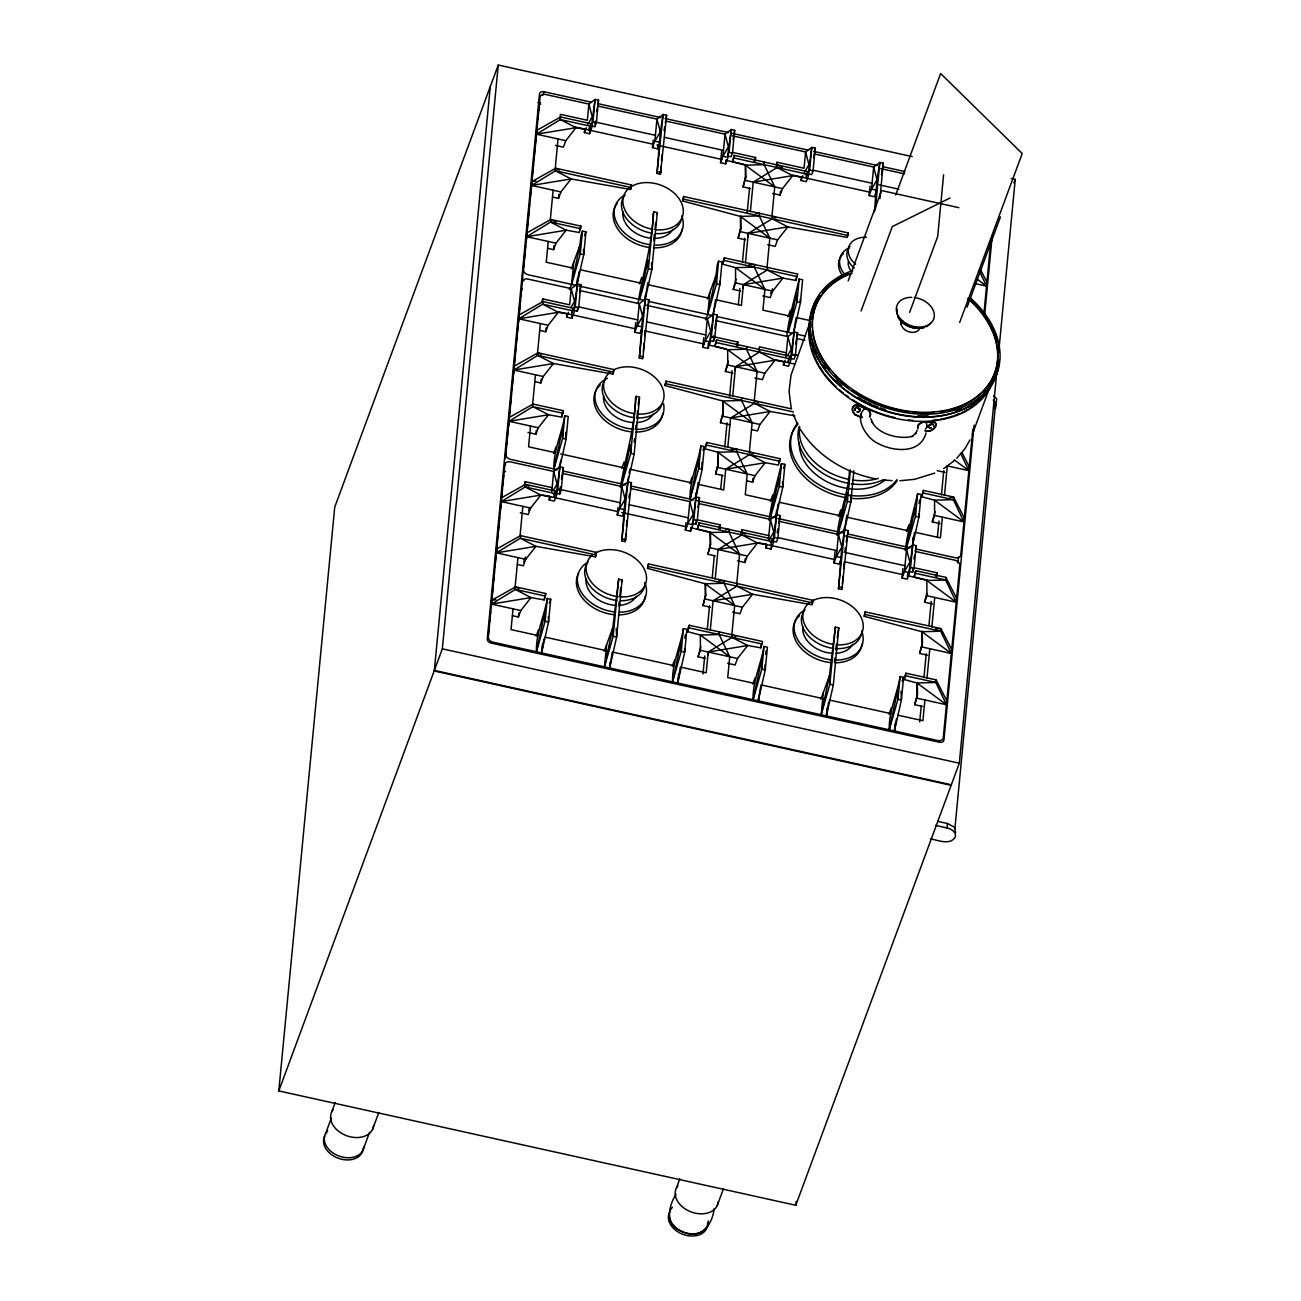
<?xml version="1.0" encoding="UTF-8"?>
<svg xmlns="http://www.w3.org/2000/svg" width="1301" height="1301" viewBox="0 0 1301 1301"><rect width="100%" height="100%" fill="white"/><g stroke="black" fill="none" stroke-linecap="round" stroke-linejoin="round"><path stroke-width="1.5" d="M926.052 432.875C920.327 454.911 891.705 451.61 876.321 442.535C866.255 437.461 854.123 417.881 864.319 409.099A4.456 3.041 33.7 0 1 866.791 409.441L858.14 405.196A7.936 5.415 33.7 0 0 852.431 407.945A7.936 5.415 33.7 0 0 855.033 414.791L861.636 417.54M559.772 494.055L561.17 490.282L563.349 467.579L559.902 466.815L556.324 493.29L559.772 494.055L560.357 486.704M577.286 311.248L578.685 307.475L580.848 284.773L577.4 284.008L573.839 310.484L577.286 311.248L577.579 307.573M594.964 126.669L596.362 122.896L598.541 100.193L595.094 99.429L591.516 125.904L594.964 126.669L595.403 121.156M621.797 540.826L625.13 499.161L627.96 481.874L631.408 482.638L625.244 541.59L621.797 540.826L627.96 481.874L621.764 486.509L619.65 508.561L617.259 515.033L622.431 516.172L624.822 509.699L619.65 508.561L625.13 499.161L621.764 486.509L562.796 473.466M639.311 358.019L642.645 316.354L645.475 299.067L648.923 299.832L642.759 358.783L639.311 358.019L645.475 299.067L639.279 303.702L637.165 325.754L634.774 332.227L639.946 333.365L642.336 326.893L637.165 325.754L642.645 316.354L639.279 303.702L580.311 290.66M625.244 541.59L625.862 533.947M626.464 526.303L626.919 520.579M656.989 173.44L660.323 131.775L663.152 114.488L666.6 115.252L660.436 174.204L656.989 173.44L663.152 114.488L656.956 119.123L654.842 141.175L652.452 147.647L657.623 148.786L660.014 142.313L654.842 141.175L660.323 131.775L656.956 119.123L597.988 106.08M643.377 351.14L643.979 343.497M644.597 335.869L645.052 330.129M660.436 174.204L661.054 166.561M661.51 160.836L661.965 155.095M695.905 524.173L697.303 520.4L699.483 497.698L696.035 496.933L692.457 523.409L695.905 524.173L696.198 520.498M713.42 341.366L714.818 337.593L716.997 314.891L713.55 314.126L709.972 340.602L713.42 341.366L713.859 335.853M838.495 588.768L841.828 547.103L844.658 529.816L848.106 530.58L841.942 589.532L838.495 588.768L844.658 529.816L838.462 534.435L836.348 556.503L833.957 562.959L839.129 564.114L840.918 559.251M842.414 583.791L843.015 576.148M843.633 568.521L844.089 562.78M844.983 551.543L845.276 547.867M874.451 211.819L877.02 179.717L879.85 162.43L883.298 163.194L879.915 198.614M912.603 572.115L914.001 568.342L916.18 545.639L912.733 544.875L909.155 571.35L912.603 572.115L912.895 568.439M727.649 156.022L731.227 129.547L734.675 130.311L732.496 153.014L731.097 156.787L727.649 156.022L729.048 152.25L731.227 129.547L725.031 134.182L722.917 156.234L720.526 162.706L725.682 163.845L728.088 157.372L722.917 156.234L728.381 146.834L725.031 134.182L666.063 121.123M773.022 541.232L776.599 514.757L780.047 515.521L777.868 538.224L776.469 541.997L773.022 541.232L774.42 537.459L776.599 514.757L770.403 519.392L768.468 539.492M790.536 358.425L794.114 331.95L797.546 332.714L795.383 355.417L793.984 359.19L790.536 358.425L791.935 354.653L794.114 331.95L787.902 336.585L785.983 356.685M808.214 173.846L811.791 147.371L815.239 148.135L813.06 170.838L811.661 174.61L808.214 173.846L809.612 170.073L811.791 147.371L805.595 151.989L804.034 168.219L777.104 162.251L776.225 165.829M434.16 670.958L951.129 785.316L795.789 1205.279L278.804 1090.921L334.731 507.114L498.25 65.05L912.229 156.624M490.282 86.614L434.355 670.405L951.34 784.779L959.309 763.215L996.664 373.338M278.804 1090.921L442.34 648.841L498.25 65.05M488.265 635.571L489.225 625.553M489.599 621.536L490.558 611.519M490.949 607.502L493.063 585.466M493.453 581.449L494.413 571.432M494.787 567.431L499.584 517.326M499.974 513.31L500.934 503.292M501.308 499.291L502.284 489.274M502.658 485.257L503.617 475.239M505.195 458.765L506.154 448.747M506.544 444.747L508.658 422.695M509.033 418.694L509.992 408.677M510.382 404.66L511.342 394.642M511.716 390.625L517.863 326.502M518.253 322.485L520.367 300.45M520.742 296.433L521.522 289.733A3.301 2.374 20.3 0 1 522.449 288.838M523.067 272.185L522.547 278.951A3.301 2.374 20.3 0 0 523.896 280.74M523.457 268.185L525.571 246.133M525.946 242.132L529.605 204.046M529.979 200.045L532.093 177.993M532.483 173.992L533.443 163.959M533.817 159.958L534.776 149.94M535.166 145.923L537.28 123.888M537.655 119.871L538.809 107.853M513.033 608.852L511.049 629.603L537.98 635.555M514.92 589.174L517.944 557.609M520.026 535.947L522.856 506.365M524.856 485.484L525.214 481.712L552.144 487.664M530.548 426.045L528.564 446.796L555.494 452.748M532.629 404.383L535.459 374.802M537.346 355.124L540.37 323.559M542.371 302.678L542.728 298.905L569.659 304.857L571.204 288.643L577.4 284.008L575.237 306.711L573.839 310.484M548.225 241.466L546.241 262.217L573.172 268.169M550.307 219.804L553.136 190.206M555.023 170.545L558.048 138.963M559.869 119.985L560.406 114.325L587.336 120.277L588.881 104.064L595.094 99.429L592.914 122.131L591.516 125.904M520.53 535.622L520.286 538.207L496.413 552.844L525.702 559.316L535.914 546.339L595.419 556.861L596.102 554.99L596.362 552.388L520.53 535.622L496.787 548.941L496.153 554.063M533.134 404.058L532.89 406.644L509.016 421.28L538.305 427.753L548.518 414.775L561.642 417.101L563.284 410.726L533.134 404.058L509.374 417.377M542.956 301.572L542.696 304.158L518.823 318.794L548.128 325.266L558.34 312.289L571.464 314.598L573.107 308.239L542.956 301.572L519.197 314.891L518.205 323.9M560.633 116.976L560.389 119.578L536.5 134.198L565.805 140.687L576.018 127.693L589.142 130.019L590.784 123.66L560.633 116.976L536.874 130.311L536.045 137.125M512.464 615.715L518.4 617.032L518.774 613.145M527.995 432.469L535.914 434.225L536.288 430.338M534.874 381.665L540.826 382.982L541.2 379.095M539.785 330.421L545.721 331.739L546.095 327.836M547.656 248.328L553.592 249.646L553.966 245.759M552.551 197.085L558.503 198.403L558.877 194.499M553.315 493.876L556.747 494.64L554.356 501.113L549.185 499.974L549.559 496.169M574.261 311.833L571.871 318.306L566.699 317.168L567.057 313.362M591.939 127.254L589.548 133.727L584.377 132.588L584.751 128.783M547.282 598.493L545.103 621.211L536.419 651.785C535.833 633.083 544.29 616.414 547.282 598.493L550.73 599.257L548.55 621.959L541.59 652.923L542.452 643.914M551.77 491.55L553.689 471.45L559.902 466.815L557.722 489.518L556.324 493.29M564.797 415.686L562.617 438.404L553.933 468.978C553.332 450.276 561.804 433.607 564.797 415.686L568.244 416.45L566.065 439.153L559.544 468.181M587.694 124.554L592.248 116.716L588.881 104.064L545.591 94.485A5.334 3.854 20.3 0 0 540.045 97.233L523.522 269.779A5.334 3.854 20.3 0 0 528.32 274.804L576.782 285.537L583.742 254.573L585.922 231.871L582.474 231.106L581.075 234.879L579.953 245.157L573.725 262.33L571.611 284.382L569.334 289.684M491.502 604.087L531.003 597.582L520.79 610.559L491.502 604.087L515.375 589.451L531.003 597.582L544.127 599.907L545.786 593.532L515.619 586.865L491.876 600.184L491.079 607.486M501.308 501.601L540.826 495.096L530.613 508.073L501.308 501.601L525.197 486.964L540.826 495.096L553.95 497.405L555.592 491.046L525.441 484.379L501.682 497.698M561.642 417.101L563.284 410.726M589.142 130.019L589.386 127.433M571.871 318.306L572.229 314.517M589.548 133.727L590.101 128.035M544.127 599.907L545.786 593.532M553.95 497.405L555.592 491.046M526.694 236.701L566.195 230.196L555.982 243.173L526.694 236.701L550.567 222.064L566.195 230.196L579.319 232.505L580.978 226.146L550.811 219.479L527.068 232.798L526.076 241.807M559.284 468.311L559.625 464.701M576.961 283.732L577.481 278.333M582.474 231.106L580.295 253.809L571.611 284.382L579.953 245.157L580.295 253.809L583.742 254.573L583.531 249.385M531.605 185.441L571.106 178.953L560.894 191.93L531.605 185.441L555.478 170.821L571.106 178.953L630.611 189.474L631.538 185.002L555.722 168.219L531.979 181.555L531.15 188.369M595.419 556.861L596.362 552.388M513.911 370.037L553.429 363.532L543.216 376.509L513.911 370.037L537.801 355.401L553.429 363.532L612.917 374.054L613.861 369.582L538.045 352.815L514.285 366.134M612.917 374.054L613.861 369.582M630.611 189.474L631.538 185.002M617.259 515.033L617.991 507.439M634.774 332.227L635.685 322.729M652.452 147.647L653.183 140.053M618.642 579.173L613.178 636.254L604.493 666.828L606.608 644.776L612.82 627.602L618.642 579.173L622.089 579.937L616.625 637.018L609.665 667.982L610.234 661.965M627.602 483.24L634.14 454.212L639.604 397.13L636.156 396.366L635.473 398.236C634.937 429.037 624.903 457.773 620.479 487.55M578.766 285.976L644.857 300.596L651.817 269.632L657.281 212.551L653.834 211.787L653.151 213.657C652.614 244.458 642.58 273.194 638.157 302.97M657.623 148.786L657.981 144.996M645.426 294.579L644.857 300.596L647.833 282.756M636.156 396.366L630.692 453.447L622.008 484.021L630.335 444.796L630.692 453.447L634.14 454.212M653.834 211.787L648.37 268.868L639.685 299.441L648.012 260.216L648.37 268.868L651.817 269.632L651.525 262.704M731.812 635.132L734.642 605.534L724.055 583.287L705.223 583.791L647.54 568.374L648.483 563.918L813.06 600.33L812.117 604.786L752.612 594.264L736.984 586.149L713.111 600.769L710.265 630.367M749.327 452.325L752.157 422.727L741.57 400.48L722.738 400.984L665.055 385.568L665.998 381.112L791.675 408.921M767.005 267.746L769.834 238.148L759.247 215.901L740.415 216.405L682.732 200.988L683.675 196.532L848.252 232.944L847.309 237.4L787.804 226.878L772.176 218.763L748.303 233.383L747.88 236.798M647.54 568.374L648.483 563.918M665.055 385.568L665.998 381.112M682.732 200.988L683.675 196.532M685.334 530.092L687.725 523.62L692.896 524.758L690.506 531.231L685.334 530.092L686.05 522.498M702.833 347.286L705.24 340.813L710.395 341.952L708.004 348.424L702.833 347.286L703.743 337.788M720.526 162.706L721.616 151.306M683.415 628.611L681.252 651.313L672.568 681.887C671.966 663.185 680.423 646.532 683.415 628.611L686.863 629.375L684.7 652.077L677.723 683.041L678.585 674.032M700.93 445.804L698.751 468.506L690.067 499.08C689.481 480.378 697.938 463.725 700.93 445.804L704.378 446.568L702.198 469.271L695.677 498.299L698.214 482.395M648.223 301.328L712.915 315.655L719.876 284.691L722.055 261.989L718.607 261.225L717.209 264.997L716.087 275.275L709.858 292.449L707.744 314.5L705.467 319.802M690.506 531.231L690.864 527.442M708.004 348.424L708.557 342.732M725.682 163.845L726.056 160.039M695.417 498.429L695.937 493.014M692.457 523.409L693.856 519.636L696.035 496.933L689.839 501.568L687.725 523.62L693.205 514.22L689.839 501.568L630.871 488.525M709.972 340.602L711.371 336.829L713.55 314.126L707.337 318.761L705.24 340.813L710.704 331.413L707.337 318.761L646.418 305.28M718.607 261.225L716.444 283.927L707.744 314.5L716.087 275.275L716.444 283.927L719.876 284.691L719.746 281.227M754.678 683.497L727.747 677.545L729.731 656.777L719.144 634.53L700.328 635.034L687.595 631.635L687.839 629.034L689.237 625.261L762.484 641.474L760.841 647.833L747.717 645.507L732.073 637.392L708.199 652.012L707.777 655.428M736.724 583.889L739.553 554.291L728.967 532.044L710.135 532.548L697.417 529.149L699.06 522.774L772.29 538.972L770.647 545.347L757.524 543.021L741.895 534.906L718.022 549.526L715.176 579.124M772.192 500.69L745.262 494.738L747.246 473.971L736.659 451.723L717.827 452.228L705.109 448.829L706.752 442.454L779.982 458.668L779.738 461.253L778.34 465.026L765.216 462.701L749.587 454.586L725.714 469.206L723.714 489.973L698.718 484.444M754.238 401.082L757.068 371.484L746.481 349.237L727.649 349.741L714.916 346.342L716.575 339.968L789.805 356.165L788.162 362.54L775.038 360.214L759.394 352.099L735.52 366.719L735.114 370.135M789.87 316.11L762.939 310.158L764.923 289.391L754.336 267.144L735.52 267.648L722.787 264.249L723.031 261.647L724.429 257.874L797.676 274.072L796.033 280.447L782.909 278.121L767.265 270.006L743.391 284.626L742.969 288.041M771.916 216.503L774.745 186.905L764.159 164.658L745.327 165.162L732.609 161.763L734.252 155.388L807.482 171.586L805.839 177.961L792.716 175.635L777.087 167.52L753.214 182.14L750.368 211.738M687.595 631.635L689.237 625.261M697.417 529.149L699.06 522.774M705.109 448.829L706.752 442.454M714.916 346.342L716.575 339.968M722.787 264.249L724.429 257.874M732.609 161.763L734.252 155.388M705.5 658.42L698.052 656.777L700.816 646.418M710.411 607.177L702.963 605.534L705.727 595.159L705.516 583.19M715.322 555.934L707.874 554.275L710.639 543.916L710.427 531.946M723.014 475.613L715.566 473.971L718.331 463.611L718.119 451.626M729.78 424.776L720.461 422.727L723.242 412.352L723.031 400.383M732.837 373.127L725.373 371.468L728.137 361.109M740.692 291.034L733.244 289.391L736.008 279.016M745.603 239.791L738.155 238.132L740.919 227.773L740.708 215.803M750.514 188.547L743.066 186.889L745.831 176.529L745.619 164.56M705.727 595.159L702.963 605.534M710.639 543.916L707.874 554.275M718.331 463.611L715.566 473.971M723.242 412.352L720.461 422.727M740.919 227.773L738.155 238.132M745.831 176.529L743.066 186.889M702.995 673.999L704.719 655.932M707.224 629.814L709.533 605.713M712.232 577.611L714.347 555.511M720.705 489.176L722.039 475.125M724.738 447.007L727.048 422.906M729.552 396.805L732.04 370.704M738.383 304.597L739.911 288.529M742.416 262.428L744.725 238.327M747.229 212.226L749.539 188.125M720.022 528.661L720.38 524.872L697.303 519.782M727.779 447.56L730.609 417.963L754.499 403.343L754.743 400.741L758.223 402.546M732.691 396.317L735.52 366.719L775.038 360.214L764.825 373.208L762.435 379.664L754.97 378.022M737.521 345.855L737.895 342.065L712.883 336.536M745.457 262.981L748.303 233.383L787.804 226.878L777.591 239.872L775.201 246.328L767.753 244.686M755.198 161.259L755.572 157.486L732.496 152.38M719.144 634.53L719.404 631.944M724.055 583.287L724.299 580.685L718.656 580.848M728.967 532.044L729.21 529.442L725.454 529.556M736.659 451.723L736.903 449.138L731.26 449.284M741.57 400.48L741.814 397.878M746.481 349.237L746.725 346.635M754.336 267.144L754.596 264.542L748.937 264.705M759.247 215.901L759.491 213.299L755.735 213.413M764.159 164.658L764.403 162.056M741.554 533.426L741.912 529.637L768.842 535.605M759.068 350.619L759.426 346.83L786.357 352.799M776.746 166.024L777.104 162.251M732.073 637.392L732.317 634.79L735.797 636.596M736.984 586.149L737.228 583.547M741.895 534.906L742.139 532.304L745.619 534.109M749.587 454.586L749.831 451.984L753.312 453.789M759.394 352.099L759.654 349.497M767.265 270.006L767.509 267.404M772.176 218.763L772.42 216.161L775.9 217.966M777.087 167.52L777.331 164.918L782.535 167.634M737.456 560.829L744.92 562.471L745.294 558.584M747.018 480.931L752.612 482.167L752.986 478.264M772.648 193.442L780.112 195.085L780.486 191.198M770.013 541.818L773.461 542.582L771.054 549.055L765.882 547.916L766.256 544.111M790.959 359.775L788.569 366.248L783.397 365.109L783.771 361.304M805.205 174.432L808.637 175.196L806.246 181.668L801.074 180.514L801.449 176.725M763.98 646.434L761.801 669.137L753.116 699.71C752.531 681.008 760.987 664.356 763.98 646.434L767.427 647.199L765.248 669.901L758.288 700.865L758.629 697.255M778.112 504.186L775.803 518.058L782.763 487.094L784.942 464.392L781.494 463.628C777.104 482.508 771.444 501.178 769.119 520.433M716.884 316.533L793.48 333.463L800.44 302.515L802.619 279.813L799.172 279.048C794.781 297.929 789.138 316.598 786.796 335.853M760.841 647.833L761.085 645.247M788.162 362.54L788.406 359.938M796.033 280.447L796.277 277.861M771.054 549.055L771.428 545.249M775.981 516.253L776.486 510.838M781.494 463.628L779.315 486.33L770.631 516.904L778.974 477.678L779.315 486.33L782.763 487.094L782.551 481.907M799.172 279.048L796.993 301.751L788.308 332.324L796.651 293.099L796.993 301.751L800.44 302.515L800.31 299.051M833.957 562.959L835.047 551.575M876.11 191.865L874.321 196.727L869.149 195.573L870.06 186.092M835.34 627.115L829.875 684.196L821.191 714.769L823.305 692.717L829.518 675.544L835.34 627.115L838.787 627.879L833.323 684.96L826.363 715.908L827.127 707.89M849.504 470.36C848.528 492.803 839.08 513.375 837.177 535.492M844.056 531.101L844.447 527.1M850.399 469.905L847.39 501.389L838.706 531.963L847.032 492.737L847.39 501.389L850.838 502.153L844.3 531.166L846.837 515.277M875.329 209.672L879.85 162.43L873.654 167.048L871.54 189.117L869.149 195.573M853.846 470.653L850.838 502.153L850.545 495.226M795.789 1205.279L796.163 1201.278M951.34 653.476L921.921 631.717L922.051 646.987L951.34 653.476L940.753 631.229L921.921 631.717L864.238 616.316L865.181 611.86L941.013 628.627L951.714 649.589M864.238 616.316L865.181 611.86M902.032 578.018L904.423 571.562L909.594 572.7L907.204 579.173L902.032 578.018L902.943 568.537M917.563 427.622L918.23 425.671A8.684 5.139 -20 0 1 921.157 423.02L922.718 422.37M900.113 676.553L897.95 699.255L889.266 729.828C888.664 711.127 897.137 694.458 900.113 676.553L903.561 677.317L901.398 700.019L894.421 730.967L895.121 723.763M912.375 546.225L918.896 517.213L921.075 494.51L917.628 493.746C913.237 512.627 907.594 531.296 905.252 550.551M943.599 174.838L937.696 236.489L909.61 312.403M907.382 577.27L907.74 573.481M912.635 540.956L912.977 537.362M909.155 571.35L910.554 567.578L912.733 544.875L906.537 549.494L904.423 571.562L909.903 562.162L906.537 549.494L845.601 536.028M917.628 493.746L915.449 516.448L906.764 547.022L915.107 507.78L915.449 516.448L918.896 517.213L918.766 513.749M946.445 704.719L917.026 682.976L917.14 698.247L946.445 704.719L935.842 682.472L917.026 682.976L904.293 679.577L905.935 673.202L936.102 679.87L946.803 700.832M956.251 602.233L926.832 580.474L926.962 595.744L956.251 602.233L945.664 579.986L926.832 580.474L914.115 577.075L915.758 570.716L945.908 577.384L956.625 598.346M963.943 521.912L934.525 500.169L934.655 515.44L963.943 521.912L953.357 499.665L934.525 500.169L921.807 496.771L923.45 490.396L953.6 497.063L964.317 518.026M904.293 679.577L905.935 673.202M914.115 577.075L915.758 570.716M921.807 496.771L923.45 490.396M922.669 706.459L914.749 704.703L917.514 694.344L917.303 682.375M927.58 655.216L919.661 653.46L922.425 643.101L922.214 631.131M932.492 603.973L924.572 602.217L926.735 593.467M940.184 523.653L932.264 521.896L935.029 511.537M917.514 694.344L914.749 704.703M922.425 643.101L919.661 653.46M919.693 721.941L921.238 705.874M923.921 677.756L926.231 653.655M928.93 625.537L931.24 601.436M937.403 537.118L938.932 521.05M941.436 494.949L943.745 470.848M924.897 699.954L922.913 720.705L897.901 715.176M926.962 678.309L929.808 648.711M931.874 627.066L934.72 597.468M936.72 576.587L937.078 572.814L914.001 567.708M942.412 517.148L940.412 537.898L915.416 532.369M944.477 495.502L947.323 465.904L968.855 470.669L960.707 453.545M936.102 679.87L935.842 682.472L905.691 675.804M945.908 577.384L945.664 579.986L915.514 573.302M957.926 563.04L958.512 556.991M972.823 429.281L960.772 554.99A5.334 3.854 20.3 0 1 955.243 557.739L915.871 549.038M983.898 313.704L991.069 238.782M974.107 425.118L943.941 739.944A4.456 3.204 20.3 0 1 939.322 742.22L491.274 643.117A4.456 3.204 20.3 0 1 487.273 638.921L539.476 94.046A4.456 3.204 20.3 0 1 544.094 91.753L591.679 102.275M984.532 316.143L992.273 235.416M930.491 838.852C937.891 840.137 950.055 845.634 955.308 837.063C956.658 832.103 951.177 828.802 947.03 827.94L947.453 823.517L937.826 821.386M998.794 351.124L1015.235 179.408L1011.267 178.53M954.885 828.737L995.444 405.229L993.98 402.025M653.704 240.62L654.37 234.587M655.037 228.537L655.704 222.487M634.156 442.129L634.53 438.713M635.587 429.232L636.026 425.216M636.921 417.149L637.588 411.1M638.254 405.05L638.921 399M618.739 606.006L619.178 601.973M619.845 595.923L620.74 587.857M684.911 638.287L685.285 634.855M765.655 654.403L766.029 650.972M834.543 661.998L834.998 657.964M835.876 649.898L836.543 643.865M837.21 637.815L838.787 627.879M919.108 503.422L919.498 499.991M535.67 141.012L536.305 135.906M513.082 376.851L514.09 367.841M508.187 428.094L508.805 422.971M500.478 508.415L501.113 503.292M995.444 405.229L994.322 408.303M955.731 832.64L954.349 827.176L947.453 823.517M596.639 111.723L597.273 107.885M597.907 104.031L598.541 100.193M579.595 292.465L580.848 284.773M561.447 479.11L563.349 467.579M664.079 130.62L664.713 126.782M665.348 122.928L666.6 115.252M647.345 309.443L648.923 299.832M628.887 498.007L629.521 494.169M630.465 488.395L631.408 482.638M733.097 139.906L734.675 130.311M714.786 328.34L716.997 314.891M697.905 507.309L699.483 497.698M813.662 157.73L815.239 148.135M795.659 344.245L797.546 332.714M777.201 532.808L777.835 528.97M778.779 523.197L780.047 515.521M881.411 174.708L883.298 163.194M846.219 542.094L848.106 530.58M913.969 559.072L914.603 555.234M915.237 551.396L916.18 545.639M576.782 285.537L579.091 271.665M559.43 468.132L560.764 460.212M541.59 652.923L543.899 639.051M627.83 481.207L628.497 477.256M629.147 473.288L629.814 469.319M609.665 667.982L612.299 652.126M712.915 315.655L715.566 299.799M677.723 683.041L680.374 667.185M793.48 333.463L796.131 317.623M758.288 700.865L760.939 685.009M826.363 715.908L828.672 702.052M912.603 544.208L914.587 532.32M894.421 730.967L896.405 719.095M553.933 468.978L562.26 429.737L562.617 438.404L566.065 439.153L565.789 432.225M536.419 651.785L544.761 612.543L545.103 621.211L548.55 621.959L548.339 616.772M604.493 666.828L612.82 627.602L613.178 636.254L616.625 637.018L616.267 628.367M690.067 499.08L698.409 459.855L698.751 468.506L702.198 469.271L701.922 462.343M672.568 681.887L680.895 642.661L681.252 651.313L684.7 652.077L684.554 648.614M753.116 699.71L761.459 660.485L761.801 669.137L765.248 669.901L765.037 664.713M821.191 714.769L829.518 675.544L829.875 684.196L833.323 684.96M889.266 729.828L897.592 690.587L897.95 699.255L901.398 700.019L901.04 691.351M927.093 426.565L926.426 422.809A4.456 2.635 -20 0 0 924.409 422.175L933.402 421.817A7.936 4.7 -20 0 1 935.777 426.354A7.936 4.7 -20 0 1 929.516 431.233L926.247 431.151M541.85 302.466L542.728 298.905M524.336 485.273L525.214 481.712M741.033 533.215L741.912 529.637M676.032 1194.22C667.885 1207.23 664.811 1225.444 682.293 1231.738C700.458 1239.902 711.891 1226.534 714.2 1208.596M707.565 1226.567L708.443 1220.858M917.059 430.241L915.628 433.753L916.213 432.696L911.92 436.632L912.847 436.144C901.869 439.819 878.614 435.217 872.077 421.914L872.564 422.858L870.759 418.564M656.598 214.421L657.281 212.551M621.406 581.807L622.089 579.937M542.761 95.347L544.094 91.753M565.805 140.687L563.414 147.159L555.478 145.403M558.503 198.403L560.894 191.93M584.377 132.588L586.182 127.726M553.592 249.646L555.982 243.173M579.579 229.919L580.978 226.146M545.721 331.739L548.128 325.266M571.334 268.803L573.725 262.33M584.523 235.644L585.922 231.871M540.826 382.982L543.216 376.509M566.699 317.168L568.504 312.321M571.708 312.012L573.107 308.239M535.914 434.225L538.305 427.753M528.596 510.642L529.783 507.423M530.613 508.073L528.222 514.545L520.302 512.789M553.657 453.382L556.047 446.91M523.685 561.902L525.474 557.039M525.702 559.316L523.311 565.789L517.359 564.471M549.185 499.974L550.388 496.738M331.722 1111.867L335.186 1102.5M639.409 283.862L641.8 277.389M325.396 1134.147L331.381 1117.966M518.4 617.032L520.79 610.559M536.142 636.189L538.533 629.717M549.331 603.03L550.73 599.257M362.914 1150.328L369.549 1132.358M372.525 1129.463L378.77 1112.599M621.715 468.441L624.122 461.969M707.468 298.921L709.858 292.449M733.244 289.391L735.634 282.919L735.52 267.648L764.923 289.391M604.217 651.248L606.608 644.776M780.112 195.085L782.503 188.629L792.716 175.635L753.214 182.14M725.373 371.468L727.763 365.012L727.649 349.741L757.068 371.484M801.074 180.514L802.88 175.668M689.79 483.5L692.181 477.028M702.979 450.341L704.378 446.568M770.664 293.684L772.452 288.838M716.396 299.864L741.407 305.393L743.391 284.626L782.909 278.121L772.68 291.115L770.29 297.587L762.841 295.929M788.032 316.745L790.423 310.272M794.846 415.832L770.127 411.458L759.914 424.451L757.524 430.924L751.929 429.688M783.397 365.109L785.202 360.247M672.275 666.307L674.666 659.835M809.775 323.022L791.024 375.078L789.04 391.341L791.171 407.75M752.612 482.167L755.003 475.694L765.216 462.701L725.714 469.206M847.553 234.798L848.252 232.944M698.052 656.777L700.442 650.305L700.328 635.034L729.731 656.777M778.6 462.44L779.982 458.668M848.187 280.902L881.59 190.58L958.853 207.672M744.92 562.471L747.311 556.015L757.524 543.021L718.022 549.526M770.355 501.324L772.745 494.852M783.544 468.165L784.942 464.392M713.111 600.769L752.612 594.264L742.399 607.258L740.009 613.73L732.561 612.072M895.706 194.987L940.639 73.523L1022.196 153.534L959.699 322.453M765.882 547.916L767.086 544.68M861.067 311.02L892.275 226.618L949.958 198.028M681.204 667.25L706.215 672.78L708.199 652.012L747.717 645.507L737.488 658.501L735.098 664.974L727.649 663.315M752.84 684.131L755.231 677.658M838.413 516.383L840.82 509.911M812.361 602.2L813.06 600.33M820.915 699.19L823.305 692.717M967.05 307.199L1000.469 216.877M1013.902 183.002L1015.235 179.408M906.488 531.442L908.879 524.97M676.374 1188.106L679.838 1178.739M932.264 521.896L934.655 515.44M972.416 434.192L990.142 386.251M924.572 602.217L926.962 595.744M888.973 714.249L891.38 707.777M902.162 681.09L903.561 677.317M717.176 1205.718L723.421 1188.838M753.995 160.917L755.572 157.486M736.317 345.497L737.895 342.065M718.803 528.304L720.38 524.872M935.517 576.229L937.078 572.814M708.086 1224.713C700.296 1241.626 671.381 1232.99 669.153 1216.093M969.977 439.884L964.968 448.682L956.755 458.277M570.928 307.556L574.57 301.295L571.204 288.643L527.913 279.065A5.334 3.854 20.3 0 0 522.368 281.813L505.845 454.358A5.334 3.854 20.3 0 0 510.642 459.399L557.381 469.726M553.413 490.363L557.056 484.102L553.689 471.45L510.399 461.871A5.334 3.854 20.3 0 0 504.853 464.62L488.33 637.165A5.334 3.854 20.3 0 0 493.128 642.206L937.728 740.545A5.334 3.854 20.3 0 0 943.274 737.797L959.796 565.252A5.334 3.854 20.3 0 0 954.999 560.227L915.644 551.51M804.392 172.48L808.946 164.658L805.595 151.989L732.187 135.759M787.625 355.498L791.268 349.237L787.902 336.585L716.477 320.778M769.2 539.866L773.753 532.044L770.403 519.392L698.979 503.585M995.915 404.367L996.729 399.017L993.688 395.683M995.493 408.79L996.306 403.44L993.265 400.09M926.702 427.444L925.385 429.151M858.14 405.196L867.035 409.311A3.757 2.586 26.7 0 1 869.149 410.628L869.621 411.23A8.668 5.985 26.7 0 1 870.645 414.612L869.881 416.548M855.033 414.791L855.196 414.547A7.92 5.318 40.5 0 1 852.773 407.441A7.92 5.318 40.5 0 1 858.302 404.92M869.556 417.036L870.336 415.1A8.684 5.936 33.7 0 0 869.377 411.604L868.32 410.352M670.048 1210.385L672.357 1207.23M954.072 460.83L943.632 468.588M934.687 473.092L914.684 479.305L899.804 480.752M931.126 424.305L930.085 424.663L932.069 424.126A2.748 1.529 -25.5 0 1 932.915 424.24M536.5 134.198L576.018 127.693L560.389 119.578L590.54 126.246M518.823 318.794L558.34 312.289L542.696 304.158L572.863 310.825M509.016 421.28L548.518 414.775L532.89 406.644L563.04 413.311M730.609 417.963L770.127 411.458L754.499 403.343M496.413 552.844L535.914 546.339L520.286 538.207L596.102 554.99M531.979 181.555L535.914 181.034M491.876 600.184L495.811 599.663M933.402 421.817L924.198 421.931A3.757 2.326 -14.1 0 0 921.742 422.24L920.994 422.581A8.668 5.383 -14.1 0 0 918.018 425.069L917.888 428.94M930.8 430.306A7.92 4.423 -25.5 0 1 929.418 430.94L924.8 430.891M949.844 497.161L953.6 497.063L953.357 499.665L923.206 492.998M935.354 628.773L941.013 628.627L940.753 631.229L864.937 614.446M892.079 480.654L883.005 479.955M929.223 427.606L930.069 427.753A2.748 1.529 -25.5 0 0 931.061 427.59M597.614 103.592L661.054 117.627M665.022 118.505L728.462 132.539M732.43 133.418L807.775 150.07M813.71 151.388L877.15 165.422M883.103 166.739L904.911 171.569M814.686 154.006L873.654 167.048L877.02 179.717L871.54 189.117L876.711 190.255M880.793 168.626L904.374 173.846M594.476 121.855L655.411 135.337M664.502 137.353L723.47 150.396M813.141 170.22L872.109 183.278M879.232 184.856L898.893 189.198M592.914 122.131L596.362 122.896M729.048 152.25L732.496 153.014M809.612 170.073L813.06 170.838M734.008 157.99L807.238 174.188M574.001 126.734L583.873 128.929M589.792 130.23L652.956 144.2M656.907 145.078L722.039 159.486M725.991 160.365L743.749 164.284M792.683 175.115L802.554 177.294M806.49 178.172L869.653 192.141M782.503 188.629L745.457 180.432L745.327 165.162L774.745 186.905M657.688 171.569L661.136 172.334M631.294 187.588L555.478 170.821L555.722 168.219L559.202 170.041M683.432 199.134L847.992 235.53M777.591 239.872L740.545 231.676L740.415 216.405L769.834 238.148M974.791 283.488L986.532 286.09L979.214 270.689M580.718 228.732L550.567 222.064L550.811 219.479L556.031 222.178M724.185 260.476L797.415 276.674M735.634 282.919L772.68 291.115M580.327 269.762L641.832 283.358M647.784 284.675L709.305 298.287M797.025 317.688L808.929 320.322M797.399 334.341L805.254 336.065M797.009 338.585L804.864 340.325M578.75 306.873L637.718 319.916M646.825 321.932L705.793 334.975M793.496 354.376L797.415 355.238M575.237 306.711L578.685 307.475M711.371 336.829L714.818 337.593M791.935 354.653L795.383 355.417M716.314 342.57L789.561 358.767M558.308 311.752L568.163 313.948M572.115 314.809L635.278 328.779M645.15 330.974L704.361 344.066M708.313 344.944L726.072 348.863M775.006 359.694L782.893 361.434M788.813 362.751L794.732 364.052M727.763 365.012L764.825 373.208M640.011 356.149L643.458 356.913M613.617 372.184L537.801 355.401L538.045 352.815L541.509 354.62M665.738 383.714L793.382 411.945M759.914 424.451L722.868 416.255L722.738 400.984L752.157 422.727M937.175 470.653L945.095 472.409M875.459 478.817C845.325 473.027 816.686 455.643 800.343 429.314M706.508 445.056L779.738 461.253M755.003 475.694L717.957 467.498L717.827 452.228L747.246 473.971M560.65 453.903L624.155 467.937M630.107 469.254L691.628 482.866M779.348 502.267L840.853 515.879M846.805 517.196L908.326 530.808M563.073 470.995L625.456 484.785M630.546 485.923L693.514 499.844M697.222 500.674L774.079 517.668M777.77 518.481L842.479 532.808M848.366 534.109L910.212 547.786M779.494 521.392L838.462 534.435L841.828 547.103L836.348 556.503L841.519 557.641M559.284 489.241L620.219 502.723M629.31 504.739L688.278 517.782M777.949 537.622L836.917 550.665M844.04 552.242L904.976 565.724M557.722 489.518L561.17 490.282M693.856 519.636L697.303 520.4M774.42 537.459L777.868 538.224M910.554 567.578L914.001 568.342M555.348 493.632L525.197 486.964L525.441 484.379L528.922 486.184M698.816 525.376L772.046 541.574M542.761 494.998L550.665 496.754M554.6 497.616L617.764 511.586M621.715 512.464L686.847 526.872M690.798 527.751L710.541 532.109M757.491 542.501L767.362 544.68M771.314 545.558L834.461 559.528M844.333 561.707L903.561 574.814M907.496 575.676L927.239 580.051M747.311 556.015L710.265 547.819L710.135 532.548L739.553 554.291M622.496 538.956L625.944 539.72M839.194 586.897L842.641 587.662M648.24 566.52L812.8 602.916M742.399 607.258L705.353 599.062L705.223 583.791L734.642 605.534M545.526 596.118L515.375 589.451L515.619 586.865L519.099 588.67M688.993 627.863L762.223 644.06M700.442 650.305L737.488 658.501M545.135 637.148L606.64 650.744M612.592 652.061L674.113 665.673M761.833 685.074L823.338 698.686M829.29 700.003L890.811 713.615M442.34 648.841L959.309 763.215M935.468 825.371L947.03 827.94M862.189 417.523L855.196 414.547M857.554 407.685L859.18 409.002A2.748 1.87 33.7 0 1 857.863 411.848M976.726 278.837L986.532 286.09M954.153 459.79L968.855 470.669M861.847 417.198L860.546 413.832M980.661 269.974L986.906 282.187M962.09 452.813L969.229 466.783M797.123 423.28L793.122 414.092M504.821 462.782L504.869 463.53A3.301 2.374 20.3 0 0 505.601 464.782M995.493 375.42A97.12 69.978 20.3 0 1 993.346 380.477M992.663 381.844A97.12 69.978 20.3 0 1 989.459 387.113M987.622 389.617A97.12 69.978 20.3 0 1 985.621 392.04M981.165 396.577A97.12 69.978 20.3 0 1 976.124 400.708M974.774 401.667A97.12 69.978 20.3 0 1 971.977 403.505M961.211 409.018A97.12 69.978 20.3 0 1 956.17 410.905M928.117 415.816A97.12 69.978 20.3 0 1 918.051 415.718M885.33 409.587A97.12 69.978 20.3 0 1 880.175 407.815M877.85 406.92A97.12 69.978 20.3 0 1 873.443 405.115M871.979 404.481A97.12 69.978 20.3 0 1 867.686 402.464M866.255 401.765A97.12 69.978 20.3 0 1 863.457 400.318M862.075 399.57A97.12 69.978 20.3 0 1 857.993 397.228M841.698 385.633A97.12 69.978 20.3 0 1 835.795 380.282M825.582 368.736A97.12 69.978 20.3 0 1 823.387 365.711M811.922 312.289A97.12 69.978 20.3 0 1 815.19 303.735M996.582 372.362A97.12 69.978 20.3 0 1 994.484 377.778M993.834 379.16A97.12 69.978 20.3 0 1 992.11 382.396M991.638 383.193A97.12 69.978 20.3 0 1 989.053 387.048M986.109 390.707A97.12 69.978 20.3 0 1 983.963 393.032M810.734 320.03A97.12 69.978 20.3 0 1 811.125 316.956M811.548 314.533A97.12 69.978 20.3 0 1 812.409 310.955M812.849 309.492A97.12 69.978 20.3 0 1 814.898 304.076M815.678 302.401A97.12 69.978 20.3 0 1 817.89 298.368M822.785 291.57A97.12 69.978 20.3 0 1 847.813 273.877M970.351 299.897A97.12 69.978 20.3 0 1 989.557 323.364M990.435 324.925A97.12 69.978 20.3 0 1 993.525 331.267M994.208 332.861A97.12 69.978 20.3 0 1 997.314 342.505M998.29 347.334A97.12 69.978 20.3 0 1 998.859 352.116M997.965 367.028A97.12 69.978 20.3 0 1 997.103 370.606M914.196 297.522A19.58 14.116 20.3 0 1 932.671 321.038A19.58 14.116 20.3 0 1 900.438 318.778A19.58 14.116 20.3 0 1 911.725 297.344M930.329 323.266A18.279 13.173 20.3 0 1 926.084 326.746M924.23 327.51A18.279 13.173 20.3 0 1 920.067 328.372M917.823 328.437A18.279 13.173 20.3 0 1 897.625 316.045M897.039 314.24A18.279 13.173 20.3 0 1 897.072 308.939M919.596 328.811A9.79 7.058 20.3 0 1 907.513 331.3A9.79 7.058 20.3 0 1 901.642 321.087M927.548 325.624A18.035 12.994 20.3 0 1 925.922 326.584M924.1 327.332A18.035 12.994 20.3 0 1 919.986 328.177M917.774 328.259A18.035 12.994 20.3 0 1 897.853 316.029M896.991 312.451A18.035 12.994 20.3 0 1 897.007 310.711M901.04 322.859A9.709 6.993 20.3 0 1 902.683 320.615M900.666 323.884A9.709 6.993 20.3 0 1 902.309 321.64M968.009 298.758A95.558 68.855 20.3 0 1 952.576 409.067M950.836 409.555A95.558 68.855 20.3 0 1 947.274 410.433M945.469 410.823A95.558 68.855 20.3 0 1 939.924 411.799M934.232 412.466A95.558 68.855 20.3 0 1 912.473 412.238M908.944 411.815A95.558 68.855 20.3 0 1 892.291 408.465M890.795 408.042A95.558 68.855 20.3 0 1 880.403 404.627M878.939 404.058A95.558 68.855 20.3 0 1 863.425 396.821M862.075 396.073A95.558 68.855 20.3 0 1 852.952 390.398M848.041 386.869A95.558 68.855 20.3 0 1 840.413 380.526M838.966 379.193A95.558 68.855 20.3 0 1 834.852 375.111M829.827 369.419A95.558 68.855 20.3 0 1 824.346 362.003M823.37 360.491A95.558 68.855 20.3 0 1 819.045 352.782M818.296 351.221A95.558 68.855 20.3 0 1 813.873 338.602M813.515 337.008A95.558 68.855 20.3 0 1 812.507 330.698M812.263 327.576A95.558 68.855 20.3 0 1 812.312 321.396M812.426 319.867A95.558 68.855 20.3 0 1 852.204 273.194M998.241 368.118A97.9 70.547 20.3 0 1 875.98 407.311A97.9 70.547 20.3 0 1 819.126 295.929M822.086 292.237A97.9 70.547 20.3 0 1 825.403 288.757M999.087 360.361A97.9 70.547 20.3 0 1 998.501 366.589M969.668 297.36A97.851 70.498 20.3 0 1 969.343 404.042A97.851 70.498 20.3 0 1 830.233 372.167A97.851 70.498 20.3 0 1 852.789 270.575M968.204 298.222A95.558 68.855 20.3 0 1 969.359 401.602A95.558 68.855 20.3 0 1 834.608 374.103A95.558 68.855 20.3 0 1 849.114 273.926M991.801 383.893A96.339 69.408 20.3 0 1 882.192 414.677A96.339 69.408 20.3 0 1 809.742 322.924M991.264 384.023A96.339 69.408 20.3 0 1 989.687 386.739M988.841 388.056A96.339 69.408 20.3 0 1 975.392 402.042M974.026 403.034A96.339 69.408 20.3 0 1 816.93 356.035M816.182 354.409A96.339 69.408 20.3 0 1 814.198 349.514M813.613 347.871A96.339 69.408 20.3 0 1 812.182 342.944M989.053 387.779A95.558 68.855 20.3 0 1 982.824 396.805M978.368 401.44A95.558 68.855 20.3 0 1 969.131 408.498M967.668 409.392A95.558 68.855 20.3 0 1 961.504 412.645M959.878 413.376A95.558 68.855 20.3 0 1 954.853 415.377M953.129 415.978A95.558 68.855 20.3 0 1 940.363 419.198M938.46 419.524A95.558 68.855 20.3 0 1 932.622 420.256M913.188 420.434A95.558 68.855 20.3 0 1 908.212 419.947M894.909 417.654A95.558 68.855 20.3 0 1 891.592 416.857M889.933 416.418A95.558 68.855 20.3 0 1 867.474 408.124M865.929 407.376A95.558 68.855 20.3 0 1 852.692 399.846M848.545 397.016A95.558 68.855 20.3 0 1 845.861 395.065M843.259 393.048A95.558 68.855 20.3 0 1 839.503 389.91M836.494 387.21A95.558 68.855 20.3 0 1 824.736 374.135M823.614 372.606A95.558 68.855 20.3 0 1 819.549 366.378M818.622 364.8A95.558 68.855 20.3 0 1 816.914 361.613M816.134 360.003A95.558 68.855 20.3 0 1 811.84 348.652M811.027 345.399A95.558 68.855 20.3 0 1 810.393 342.147M809.791 337.301A95.558 68.855 20.3 0 1 809.84 327.754M857.261 406.432A2.748 1.838 40.5 0 1 858.188 406.725M931.174 427.915A2.748 1.626 -20 0 1 928.572 426.598A2.748 1.626 -20 0 1 931.858 424.451A2.748 1.626 -20 0 1 933.614 426.321M860.254 408.904A2.748 1.87 33.7 0 1 860.335 409.717M855.31 410.222A2.748 1.838 40.5 0 1 854.903 409.343M855.765 407.457A2.748 1.838 40.5 0 1 857.554 407.685M933.289 421.475A7.92 4.423 -25.5 0 1 935.012 426.712M934.232 427.72A7.92 4.423 -25.5 0 1 932.101 429.541M855.099 410.547A2.748 1.87 33.7 0 1 856.107 407.701A2.748 1.87 33.7 0 1 859.571 410.319A2.748 1.87 33.7 0 1 856.774 411.815M927.792 426.744A3.659 2.017 -26.4 0 1 927.19 426.191M927.646 426.435A3.659 2.017 -26.4 0 1 927.044 425.866M928.41 426.11A2.748 1.512 -26.4 0 1 930.264 424.142A2.748 1.512 -26.4 0 1 932.947 423.85M855.928 407.213A2.748 1.87 33.7 0 1 857.782 407.343M858.709 407.863A2.748 1.87 33.7 0 1 859.457 408.612M859.88 409.457A2.748 1.87 33.7 0 1 859.652 410.937M855.668 264.282A22.247 16.035 20.3 0 1 849.065 246.165A22.247 16.035 20.3 0 1 866.433 237.286M854.285 268.055A22.247 16.035 20.3 0 1 849.911 246.361M842.349 275.422A26.703 19.239 20.3 0 1 843.455 253.597M845.308 275.161A26.703 19.239 20.3 0 1 849.114 247.906M851.13 271.047A17.807 12.831 20.3 0 1 848.252 261.794M613.974 369.728A31.143 22.442 20.3 0 1 661.412 385.584A31.143 22.442 20.3 0 1 637.669 414.043M633.733 413.572A31.143 22.442 20.3 0 1 606.673 396.122A31.143 22.442 20.3 0 1 609.909 372.346M662.063 403.749A31.143 22.442 20.3 0 1 636.27 417.816M634.303 417.637A31.143 22.442 20.3 0 1 605.355 379.453M662.843 413.246A35.599 25.646 20.3 0 1 635.945 432.062M632.4 431.932A35.599 25.646 20.3 0 1 596.069 390.414M596.915 388.966A35.599 25.646 20.3 0 1 600.298 385.031M663.51 403.603A35.599 25.646 20.3 0 1 635.181 429.346M633.408 429.232A35.599 25.646 20.3 0 1 597.647 407.408A35.599 25.646 20.3 0 1 607.437 378.298M653.639 413.442A26.703 19.239 20.3 0 1 636.823 422.549M633.522 422.581A26.703 19.239 20.3 0 1 603.664 395.992M811.71 601.273A31.143 22.442 20.3 0 1 860.172 615.568A31.143 22.442 20.3 0 1 836.852 644.792M832.916 644.32A31.143 22.442 20.3 0 1 805.856 626.854A31.143 22.442 20.3 0 1 809.092 603.095M861.262 634.498A31.143 22.442 20.3 0 1 835.453 648.565M833.502 648.37A31.143 22.442 20.3 0 1 804.555 610.185M862.026 643.979A35.599 25.646 20.3 0 1 835.144 662.811M831.599 662.681A35.599 25.646 20.3 0 1 797.887 644.271A35.599 25.646 20.3 0 1 799.481 615.763M861.669 630.806A35.599 25.646 20.3 0 1 834.364 660.079M832.591 659.981A35.599 25.646 20.3 0 1 797.302 639.019A35.599 25.646 20.3 0 1 804.929 609.909M852.838 644.174A26.703 19.239 20.3 0 1 836.006 653.297M832.705 653.33A26.703 19.239 20.3 0 1 802.847 626.74M630.432 187.165A31.143 22.442 20.3 0 1 680.26 200.598A31.143 22.442 20.3 0 1 654.972 229.626M652.988 229.35A31.143 22.442 20.3 0 1 625.927 211.884A31.143 22.442 20.3 0 1 629.164 188.125M681.334 219.527A31.143 22.442 20.3 0 1 655.525 233.578M651.606 233.123A31.143 22.442 20.3 0 1 624.626 195.215M682.098 229.009A35.599 25.646 20.3 0 1 653.444 247.808M649.866 247.532A35.599 25.646 20.3 0 1 618.658 230.293A35.599 25.646 20.3 0 1 617.178 203.346M681.74 215.836A35.599 25.646 20.3 0 1 654.436 245.108M649.036 244.572A35.599 25.646 20.3 0 1 616.641 222.65A35.599 25.646 20.3 0 1 625 194.922M672.91 229.204A26.703 19.239 20.3 0 1 654.436 238.376M651.102 238.229A26.703 19.239 20.3 0 1 622.919 211.754M595.012 553.332A31.143 22.442 20.3 0 1 643.475 567.626A31.143 22.442 20.3 0 1 620.154 596.85M618.186 596.671A31.143 22.442 20.3 0 1 589.597 579.661A31.143 22.442 20.3 0 1 592.394 555.153M645.15 582.653A31.143 22.442 20.3 0 1 620.723 600.704M616.804 600.444A31.143 22.442 20.3 0 1 586.784 563.918M645.329 596.053A35.599 25.646 20.3 0 1 618.447 614.869M614.885 614.739A35.599 25.646 20.3 0 1 578.555 573.221M644.971 582.864A35.599 25.646 20.3 0 1 619.439 612.186M614.088 611.877A35.599 25.646 20.3 0 1 580.23 590.378A35.599 25.646 20.3 0 1 588.231 561.967M636.14 596.248A26.703 19.239 20.3 0 1 619.309 605.355M616.007 605.388A26.703 19.239 20.3 0 1 586.149 578.799M707.646 1223.005A20.279 14.62 20.3 0 1 684.033 1234.714A20.279 14.62 20.3 0 1 670.405 1210.971M363.955 1146.62A20.458 14.734 20.3 0 1 337.642 1155.499A20.458 14.734 20.3 0 1 327.706 1130.992M718.315 1201.685A22.247 16.035 20.3 0 1 690.603 1211.719A22.247 16.035 20.3 0 1 677.919 1185.731M373.663 1125.43A22.247 16.035 20.3 0 1 345.952 1135.464A22.247 16.035 20.3 0 1 333.267 1109.493M363.158 1148.767A20.458 14.734 20.3 0 1 339.35 1158.606A20.458 14.734 20.3 0 1 324.599 1136.31M897.039 480.768A57.846 41.681 20.3 0 1 850.935 498.332M845.406 497.584A57.846 41.681 20.3 0 1 796.667 467.352A57.846 41.681 20.3 0 1 797.985 424.24M885.282 479.695A48.95 35.273 20.3 0 1 831.03 483.679A48.95 35.273 20.3 0 1 799.334 442.307M896.974 479.597A57.846 41.681 20.3 0 1 820.524 485.615A57.846 41.681 20.3 0 1 797.741 422.955M878.354 478.41A53.406 38.477 20.3 0 1 852.659 480.02M848.789 479.353A53.406 38.477 20.3 0 1 799.757 426.533M882.485 480.102A53.406 38.477 20.3 0 1 851.261 483.793M849.325 483.484A53.406 38.477 20.3 0 1 799.351 426.386M537.915 102.486A4.456 3.204 20.3 0 1 540.11 102.535M539.573 104.649A3.301 2.374 20.3 0 1 540.826 104.015M504.934 471.645A3.301 2.374 20.3 0 1 505.634 471.417"/></g></svg>
